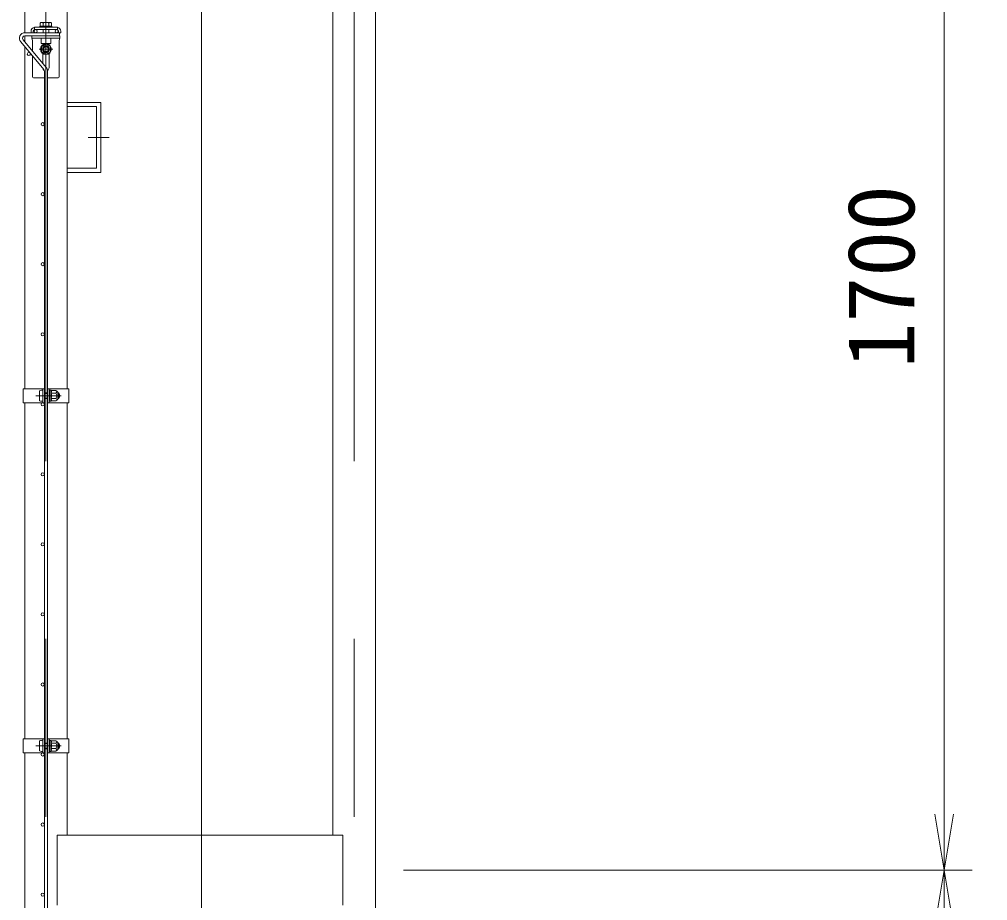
# Model space of a CAD drawing. Units: millimetres, scale not verified. Extents: x -8400 to 8400, y -5940 to 5940.
# Drawn here: x -2598 to -1216, y 1388 to 2646 of the extents above; entities that cross this region are included whole.
import ezdxf
from ezdxf.enums import TextEntityAlignment as Align

# ---------------------------------------------------------------- set-up
doc = ezdxf.new("R2010")
doc.units = ezdxf.units.MM
doc.header["$LTSCALE"] = 40
doc.linetypes.add('USER1', pattern=[50.8, 31.75, -6.35, 6.35, -6.35])
for name, color, linetype, lineweight in [('0-1_D-STR1', 1, 'Continuous', 18), ('0-2_D-BMK', 2, 'USER1', 13), ('0-3_D-STR3', 3, 'Continuous', 13), ('0-4_D-STR-DIM', 7, 'Continuous', 9), ('0-5_D-STR-TXT', 7, 'Continuous', 9), ('0-6_0', 7, 'Continuous', 9), ('0-7_D-STR2', 7, 'Continuous', 9)]:
    doc.layers.add(name, color=color, linetype=linetype, lineweight=lineweight)
doc.styles.add('ＭＳ ゴシック', font='')
doc.styles.get('ＭＳ ゴシック').set_extended_font_data('MS Gothic')

# ---------------------------------------------------------------- blocks, each defined once
blk = doc.blocks.new('_Open')
at = {"layer": '0-6_0'}
blk.add_line((-40, 6.67), (0, 0), dxfattribs=at)
blk.add_lwpolyline([(-40, -6.67), (0, 0), (-40, 0)], dxfattribs=at)

msp = doc.modelspace()

# ---------------------------------------------------------------- linework, layer by layer
at = {"layer": '0-1_D-STR1'}
for p, q in [((-2090.34, -4068.22), (-2090.34, 3140.78)), ((-2530.34, 2119.03), (-2530.34, 3031.78)), ((-2150.84, 3031.78), (-2150.84, 1481.78)), ((-2590.84, 2666.28), (-2590.84, 2627.28)), ((-2590.84, 2622.78), (-2590.84, 2614.24)), ((-2590.84, 2607.24), (-2590.84, 2119.03)), ((-2590.84, 2099.03), (-2590.84, 1619.03)), ((-2530.34, 1619.03), (-2530.34, 2099.03)), ((-2590.84, 1599.03), (-2590.84, 1119.03)), ((-2530.34, 1481.78), (-2530.34, 1599.03)), ((-2136.59, 1481.78), (-2544.59, 1481.78)), ((-2544.59, 1481.78), (-2544.59, 1381.78)), ((-2136.59, 1481.78), (-2136.59, 1381.78))]:
    msp.add_line(p, q, dxfattribs=at)
at = {"layer": '0-2_D-BMK'}
for p, q in [((-2560.59, -4080.22), (-2560.59, 4646.78)), ((-2120.59, -4080.22), (-2120.59, 3162.78)), ((-2570.28, 2603.78), (-2550.9, 2603.78)), ((-2500.36, 2477.78), (-2470.32, 2477.78)), ((-2575.01, 2109.03), (-2538.82, 2109.03)), ((-2575.01, 1609.03), (-2538.82, 1609.03))]:
    msp.add_line(p, q, dxfattribs=at)
at = {"layer": '0-3_D-STR3'}
for p, q in [((-2568.69, 2641.08), (-2568.69, 2636.58)), ((-2554.35, 2642.08), (-2566.7, 2642.08)), ((-2564.64, 2641.08), (-2564.64, 2636.58)), ((-2556.54, 2641.08), (-2556.54, 2636.58)), ((-2552.49, 2641.08), (-2552.49, 2636.58)), ((-2581.84, 2629.28), (-2581.84, 2627.28)), ((-2578.64, 2629.28), (-2578.64, 2627.28)), ((-2544.09, 2634.98), (-2577.09, 2634.98)), ((-2577.09, 2634.98), (-2577.09, 2631.78)), ((-2544.09, 2631.78), (-2577.09, 2631.78)), ((-2569.09, 2636.58), (-2552.09, 2636.58)), ((-2569.09, 2634.98), (-2569.09, 2636.58)), ((-2552.09, 2634.98), (-2569.09, 2634.98)), ((-2552.49, 2636.58), (-2568.69, 2636.58)), ((-2564.59, 2631.78), (-2564.59, 2627.28)), ((-2556.59, 2631.78), (-2556.59, 2627.28)), ((-2552.09, 2636.58), (-2552.09, 2634.98)), ((-2544.09, 2634.98), (-2544.09, 2631.78)), ((-2542.54, 2629.28), (-2542.54, 2627.28)), ((-2541.34, 2626.98), (-2539.34, 2626.98)), ((-2539.34, 2629.28), (-2539.34, 2626.98)), ((-2540.59, 2622.78), (-2580.59, 2622.78)), ((-2580.59, 2622.78), (-2580.59, 2619.58)), ((-2580.59, 2619.58), (-2579.59, 2616.38)), ((-2540.59, 2619.58), (-2580.59, 2619.58)), ((-2579.59, 2616.38), (-2579.59, 2600.84)), ((-2567.59, 2619.58), (-2567.59, 2611.78)), ((-2553.59, 2619.58), (-2553.59, 2611.78)), ((-2540.59, 2619.58), (-2541.59, 2616.38)), ((-2541.59, 2616.38), (-2541.59, 2564.28)), ((-2540.59, 2622.78), (-2540.59, 2619.58)), ((-2567.59, 2611.78), (-2553.59, 2611.78)), ((-2563.91, 2611.58), (-2564.02, 2611.78)), ((-2563.91, 2611.78), (-2563.91, 2611.58)), ((-2557.27, 2611.58), (-2563.91, 2611.58)), ((-2557.27, 2611.78), (-2557.27, 2611.58)), ((-2557.15, 2611.78), (-2557.27, 2611.58)), ((-2579.59, 2593.84), (-2579.59, 2564.28)), ((-2565.09, 2597.47), (-2565.09, 2583.56)), ((-2556.09, 2597.47), (-2556.09, 2577.28)), ((-2562.84, 2562.78), (-2578.09, 2562.78)), ((-2543.09, 2562.78), (-2558.34, 2562.78)), ((-2530.34, 2527.78), (-2482.34, 2527.78)), ((-2530.34, 2521.78), (-2488.34, 2521.78)), ((-2488.34, 2433.78), (-2488.34, 2521.78)), ((-2482.34, 2427.78), (-2482.34, 2527.78)), ((-2530.34, 2433.78), (-2488.34, 2433.78)), ((-2530.34, 2427.78), (-2482.34, 2427.78)), ((-2593.14, 2119.03), (-2562.84, 2119.03)), ((-2593.14, 2119.03), (-2593.14, 2099.03)), ((-2569.94, 2115.53), (-2569.94, 2102.53)), ((-2565.14, 2099.03), (-2565.14, 2119.03)), ((-2565.14, 2117.03), (-2565.14, 2101.03)), ((-2562.84, 2099.03), (-2562.84, 2119.03)), ((-2558.34, 2119.03), (-2528.04, 2119.03)), ((-2558.34, 2099.03), (-2558.34, 2119.03)), ((-2556.04, 2099.03), (-2556.04, 2119.03)), ((-2556.04, 2117.53), (-2556.04, 2116.09)), ((-2555.54, 2117.53), (-2556.04, 2117.53)), ((-2555.85, 2115.51), (-2555.13, 2114.5)), ((-2555.54, 2117.53), (-2555.54, 2116.09)), ((-2555.44, 2115.8), (-2555.03, 2115.22)), ((-2555.24, 2113.53), (-2554.85, 2116.7)), ((-2553.08, 2116.78), (-2554.75, 2116.78)), ((-2553.04, 2109.03), (-2553.04, 2116.76)), ((-2552.94, 2116.54), (-2552.99, 2116.71)), ((-2546.24, 2116.54), (-2552.94, 2116.54)), ((-2528.04, 2119.03), (-2528.04, 2099.03)), ((-2562.84, 2113.03), (-2558.34, 2113.03)), ((-2562.84, 2112.36), (-2558.34, 2112.36)), ((-2562.84, 2105.71), (-2558.34, 2105.71)), ((-2562.84, 2105.03), (-2558.34, 2105.03)), ((-2556.04, 2113.03), (-2555.24, 2113.03)), ((-2556.04, 2112.36), (-2555.24, 2112.36)), ((-2556.04, 2105.71), (-2555.24, 2105.71)), ((-2556.04, 2105.03), (-2555.24, 2105.03)), ((-2556.04, 2101.97), (-2556.04, 2100.53)), ((-2555.85, 2102.55), (-2555.13, 2103.56)), ((-2555.44, 2102.26), (-2555.03, 2102.84)), ((-2555.24, 2113.53), (-2555.24, 2104.53)), ((-2555.24, 2104.53), (-2554.85, 2101.37)), ((-2553.11, 2101.28), (-2554.75, 2101.28)), ((-2546.24, 2112.79), (-2553.04, 2112.79)), ((-2553.04, 2109.03), (-2553.04, 2101.31)), ((-2546.24, 2105.28), (-2553.04, 2105.28)), ((-2546.24, 2101.53), (-2552.94, 2101.53)), ((-2543.74, 2114.03), (-2543.74, 2104.03)), ((-2543.74, 2113.03), (-2542.14, 2113.03)), ((-2543.74, 2112.36), (-2541.81, 2112.36)), ((-2543.74, 2105.71), (-2541.81, 2105.71)), ((-2543.74, 2105.03), (-2542.14, 2105.03)), ((-2542.14, 2113.03), (-2542.14, 2105.03)), ((-2593.14, 2099.03), (-2562.84, 2099.03)), ((-2558.34, 2099.03), (-2528.04, 2099.03)), ((-2593.14, 1619.03), (-2562.84, 1619.03)), ((-2593.14, 1619.03), (-2593.14, 1599.03)), ((-2565.14, 1599.03), (-2565.14, 1619.03)), ((-2565.14, 1617.03), (-2565.14, 1601.03)), ((-2562.84, 1599.03), (-2562.84, 1619.03)), ((-2558.34, 1619.03), (-2528.04, 1619.03)), ((-2558.34, 1599.03), (-2558.34, 1619.03)), ((-2556.04, 1599.03), (-2556.04, 1619.03)), ((-2556.04, 1617.53), (-2556.04, 1616.09)), ((-2555.54, 1617.53), (-2556.04, 1617.53)), ((-2555.54, 1617.53), (-2555.54, 1616.09)), ((-2528.04, 1619.03), (-2528.04, 1599.03)), ((-2569.94, 1615.53), (-2569.94, 1602.53)), ((-2562.84, 1613.03), (-2558.34, 1613.03)), ((-2562.84, 1612.36), (-2558.34, 1612.36)), ((-2562.84, 1605.71), (-2558.34, 1605.71)), ((-2562.84, 1605.03), (-2558.34, 1605.03)), ((-2556.04, 1613.03), (-2555.24, 1613.03)), ((-2556.04, 1612.36), (-2555.24, 1612.36)), ((-2556.04, 1605.71), (-2555.24, 1605.71)), ((-2556.04, 1605.03), (-2555.24, 1605.03)), ((-2555.85, 1615.51), (-2555.13, 1614.5)), ((-2555.85, 1602.55), (-2555.13, 1603.56)), ((-2555.44, 1615.8), (-2555.03, 1615.22)), ((-2555.24, 1613.53), (-2554.85, 1616.7)), ((-2555.24, 1613.53), (-2555.24, 1604.53)), ((-2555.24, 1604.53), (-2554.85, 1601.37)), ((-2553.08, 1616.78), (-2554.75, 1616.78)), ((-2553.04, 1609.03), (-2553.04, 1616.76)), ((-2546.24, 1612.79), (-2553.04, 1612.79)), ((-2553.04, 1609.03), (-2553.04, 1601.31)), ((-2546.24, 1605.28), (-2553.04, 1605.28)), ((-2552.94, 1616.54), (-2552.99, 1616.71)), ((-2546.24, 1616.54), (-2552.94, 1616.54)), ((-2543.74, 1614.03), (-2543.74, 1604.03)), ((-2543.74, 1613.03), (-2542.14, 1613.03)), ((-2543.74, 1612.36), (-2541.81, 1612.36)), ((-2543.74, 1605.71), (-2541.81, 1605.71)), ((-2543.74, 1605.03), (-2542.14, 1605.03)), ((-2542.14, 1613.03), (-2542.14, 1605.03)), ((-2593.14, 1599.03), (-2562.84, 1599.03)), ((-2558.34, 1599.03), (-2528.04, 1599.03)), ((-2556.04, 1601.97), (-2556.04, 1600.53)), ((-2555.44, 1602.26), (-2555.03, 1602.84)), ((-2553.11, 1601.28), (-2554.75, 1601.28)), ((-2546.24, 1601.53), (-2552.94, 1601.53))]:
    msp.add_line(p, q, dxfattribs=at)
msp.add_lwpolyline([(-2560.59, 2611.29), (-2567.09, 2607.54), (-2567.09, 2600.03), (-2560.59, 2596.28), (-2554.09, 2600.03), (-2554.09, 2607.54)], close=True, dxfattribs=at)
for points in [[(-2555.54, 2101.97), (-2555.54, 2100.53), (-2556.04, 2100.53)], [(-2555.54, 1601.97), (-2555.54, 1600.53), (-2556.04, 1600.53)]]:
    msp.add_lwpolyline(points, dxfattribs=at)
for radius in [7.75, 5, 4.15, 3.65]:
    msp.add_circle((-2560.59, 2603.78), radius, dxfattribs=at)
for centre, radius, start, end in [((-2566.66, 2639.53), 2.55, 37.42505, 142.57495), ((-2560.59, 2633.38), 8.7, 62.26063, 117.73937), ((-2554.51, 2639.55), 2.54, 37.21089, 142.78911), ((-2576.14, 2629.28), 5.7, 99.59407, 180), ((-2576.14, 2629.28), 2.5, 90, 180), ((-2545.04, 2629.28), 2.5, 0, 90), ((-2545.04, 2629.28), 5.7, 0, 80.40593), ((-2560.59, 2608.28), 4.5, 132.83343, 151.11686), ((-2560.59, 2608.28), 4.5, 28.88314, 47.16657), ((-2560.59, 2577.28), 4.5, 190.47047, 238.45106), ((-2560.59, 2577.28), 4.5, 299.46143, 0), ((-2578.09, 2564.28), 1.5, 180, 270), ((-2543.09, 2564.28), 1.5, 270, 0), ((-2555.04, 2116.09), 1, 180, 215.53768), ((-2555.04, 2116.09), 0.5, 180, 215.53768), ((-2554.75, 2116.68), 0.1, 90, 173), ((-2553.08, 2116.68), 0.1, 15, 90), ((-2557.92, 2114.66), 5.32, 339.37322, 22.7756), ((-2547.26, 2114.66), 2.13, 298.45309, 61.54691), ((-2550.51, 2109.78), 8, 32.13463, 57.68315), ((-2555.04, 2101.97), 1, 144.46232, 180), ((-2555.04, 2101.97), 0.5, 144.46232, 180), ((-2555.54, 2114.21), 0.5, 33.43373, 35.53768), ((-2555.54, 2103.85), 0.5, 324.46232, 326.56627), ((-2554.75, 2101.38), 0.1, 187, 270), ((-2553.11, 2101.38), 0.1, 270, 337.2244), ((-2557.92, 2103.41), 5.32, 337.2244, 20.62678), ((-2573.8, 2109.03), 21.19, 0, 10.20031), ((-2573.8, 2109.03), 21.19, 349.79969, 0), ((-2552, 2109.03), 6.87, 0, 33.09348), ((-2552, 2109.03), 6.87, 326.90652, 0), ((-2547.26, 2103.4), 2.13, 298.45309, 61.54691), ((-2550.51, 2108.29), 8, 302.31685, 327.86537), ((-2549.64, 2109.03), 8.5, 331.92751, 28.07249), ((-2555.04, 1616.09), 1, 180, 215.53768), ((-2555.04, 1616.09), 0.5, 180, 215.53768), ((-2555.54, 1614.21), 0.5, 33.43373, 35.53768), ((-2555.54, 1603.85), 0.5, 324.46232, 326.56627), ((-2554.75, 1616.68), 0.1, 90, 173), ((-2553.08, 1616.68), 0.1, 15, 90), ((-2557.92, 1614.66), 5.32, 339.37322, 22.7756), ((-2557.92, 1603.41), 5.32, 337.2244, 20.62678), ((-2573.8, 1609.03), 21.19, 0, 10.20031), ((-2573.8, 1609.03), 21.19, 349.79969, 0), ((-2547.26, 1614.66), 2.13, 298.45309, 61.54691), ((-2552, 1609.03), 6.87, 0, 33.09348), ((-2552, 1609.03), 6.87, 326.90652, 0), ((-2547.26, 1603.4), 2.13, 298.45309, 61.54691), ((-2550.51, 1609.78), 8, 32.13463, 57.68315), ((-2550.51, 1608.29), 8, 302.31685, 327.86537), ((-2549.64, 1609.03), 8.5, 331.92751, 28.07249), ((-2555.04, 1601.97), 1, 144.46232, 180), ((-2555.04, 1601.97), 0.5, 144.46232, 180), ((-2554.75, 1601.38), 0.1, 187, 270), ((-2553.11, 1601.38), 0.1, 270, 337.2244)]:
    msp.add_arc(centre, radius, start, end, dxfattribs=at)
for centre, start_param, end_param in [((-2565.14, 2115.53), 1.5707963, 3.1415927), ((-2565.14, 2102.53), 3.1415927, 4.712389), ((-2565.14, 1615.53), 1.5707963, 3.1415927), ((-2565.14, 1602.53), 3.1415927, 4.712389)]:
    msp.add_ellipse(centre, major_axis=(4.8, 0), ratio=0.3125, start_param=start_param, end_param=end_param, dxfattribs=at)
at = {"layer": '0-4_D-STR-DIM'}
for p, q in [((-1278.61, 1511.78), (-1278.61, 3051.78)), ((-2050.34, 1431.78), (-1238.61, 1431.78)), ((-2050.34, 1431.78), (-1238.61, 1431.78))]:
    msp.add_line(p, q, dxfattribs=at)
at = {"layer": '0-5_D-STR-TXT'}
msp.add_lwpolyline([(-381.93, 931.78), (-2338.46, 931.78), (-2338.46, 3029.78)], dxfattribs=at)
at = {"layer": '0-7_D-STR2'}
for p, q in [((-2541.34, 2627.28), (-2590.5, 2627.28)), ((-2541.34, 2622.78), (-2541.34, 2627.28)), ((-2563.66, 2574.85), (-2596.63, 2614.14)), ((-2560.21, 2577.74), (-2593.18, 2617.03)), ((-2541.34, 2622.78), (-2590.5, 2622.78)), ((-2562.84, 2572.6), (-2562.84, 720.97)), ((-2558.34, 2572.6), (-2558.34, 720.97))]:
    msp.add_line(p, q, dxfattribs=at)
for centre in [(-2575.34, 2629.53), (-2545.34, 2629.53), (-2585, 2596.78), (-2565.09, 2496.78), (-2565.09, 2396.78), (-2565.09, 2296.78), (-2565.09, 2196.78), (-2565.09, 2096.78), (-2565.09, 1996.78), (-2565.09, 1896.78), (-2565.09, 1796.78), (-2565.09, 1696.78), (-2565.09, 1596.78), (-2565.09, 1496.78), (-2565.09, 1396.78)]:
    msp.add_circle(centre, 2.25, dxfattribs=at)
for centre, radius, start, end in [((-2590.5, 2619.28), 8, 90, 220), ((-2590.5, 2619.28), 3.5, 90, 220), ((-2566.34, 2572.6), 3.5, 0, 40), ((-2566.34, 2572.6), 8, 0, 40)]:
    msp.add_arc(centre, radius, start, end, dxfattribs=at)

# ---------------------------------------------------------------- block references
at = {"layer": '0-4_D-STR-DIM', "xscale": 2, "yscale": 2}
for rotation in [270, 90]:
    msp.add_blockref('_Open', (-1278.61, 1431.78), dxfattribs=dict(at, rotation=rotation))

# ---------------------------------------------------------------- texts
at = {"layer": '0-4_D-STR-DIM', "style": 'ＭＳ ゴシック'}
msp.add_text('1700', height=96.19, rotation=90, dxfattribs=at).set_placement((-1292.1, 2147.98), align=Align.BOTTOM_LEFT)

doc.saveas('drawing.dxf')
